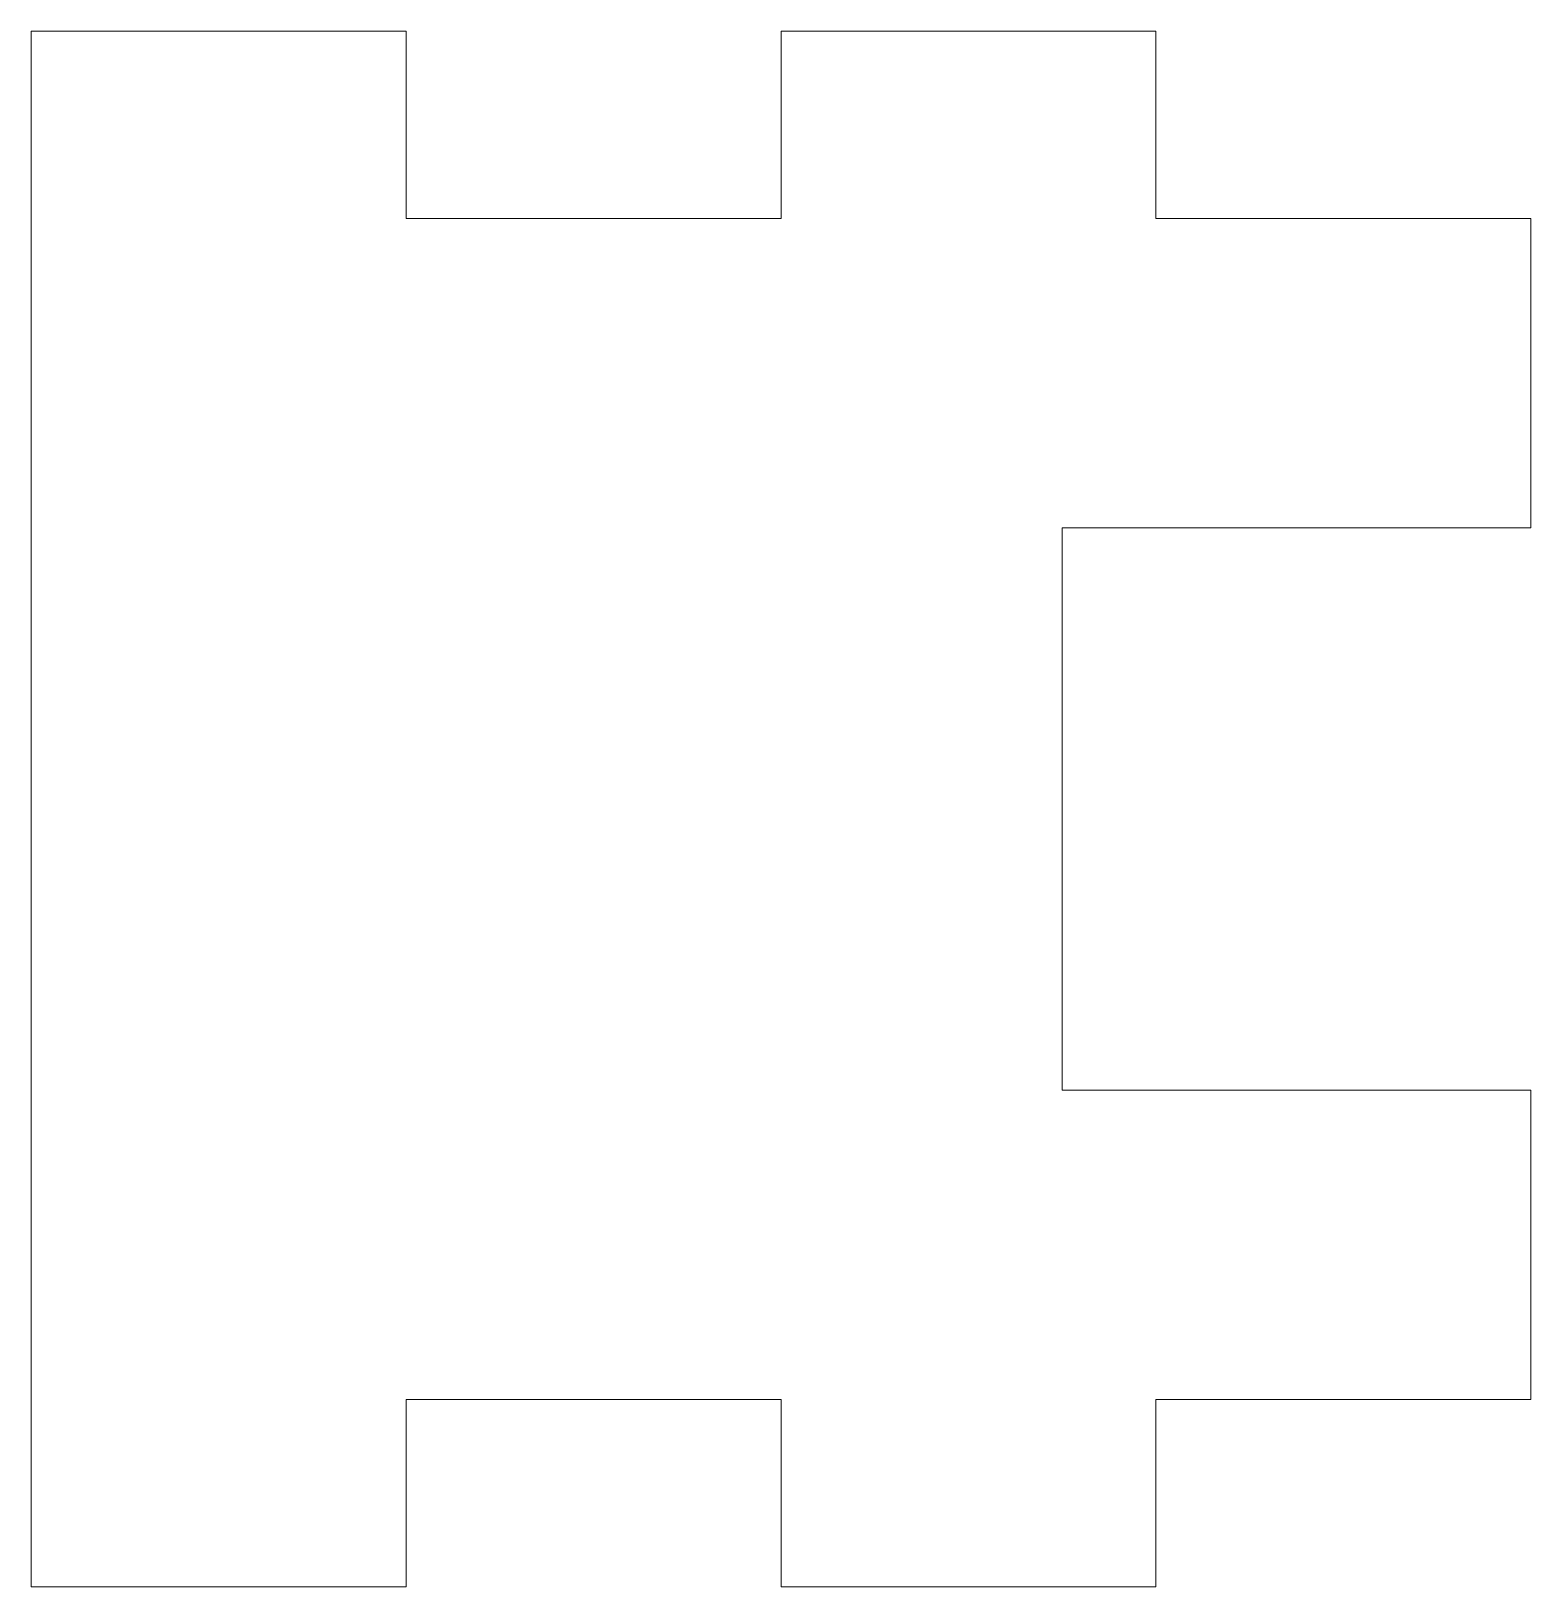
# Model space of a CAD drawing. Header units: inches. Extents: x 0 to 1, y -0.12 to 0.91.
import ezdxf

# ---------------------------------------------------------------- set-up
doc = ezdxf.new("R2010")
doc.units = ezdxf.units.IN
doc.header["$MEASUREMENT"] = 0

msp = doc.modelspace()

# ---------------------------------------------------------------- linework, layer by layer
at = {"color": 7, "linetype": 'Continuous', "lineweight": 15}
for p, q in [((0, 0.9124), (0, -0.125)), ((0.25, 0.9124), (0, 0.9124)), ((0.25, 0.7874), (0.25, 0.9124)), ((0.5, 0.9124), (0.5, 0.7874)), ((0.75, 0.9124), (0.5, 0.9124)), ((0.75, 0.7874), (0.75, 0.9124)), ((0.5, 0.7874), (0.25, 0.7874)), ((1, 0.7874), (0.75, 0.7874)), ((1, 0.5812), (1, 0.7874)), ((0.6875, 0.5812), (1, 0.5812)), ((0.6875, 0.2062), (0.6875, 0.5812)), ((1, 0.2062), (0.6875, 0.2062)), ((1, 0), (1, 0.2062)), ((0.25, 0), (0.5, 0)), ((0.25, -0.125), (0.25, 0)), ((0.5, 0), (0.5, -0.125)), ((0.75, 0), (1, 0)), ((0.75, -0.125), (0.75, 0)), ((0, -0.125), (0.25, -0.125)), ((0.5, -0.125), (0.75, -0.125))]:
    msp.add_line(p, q, dxfattribs=at)

doc.saveas('drawing.dxf')
